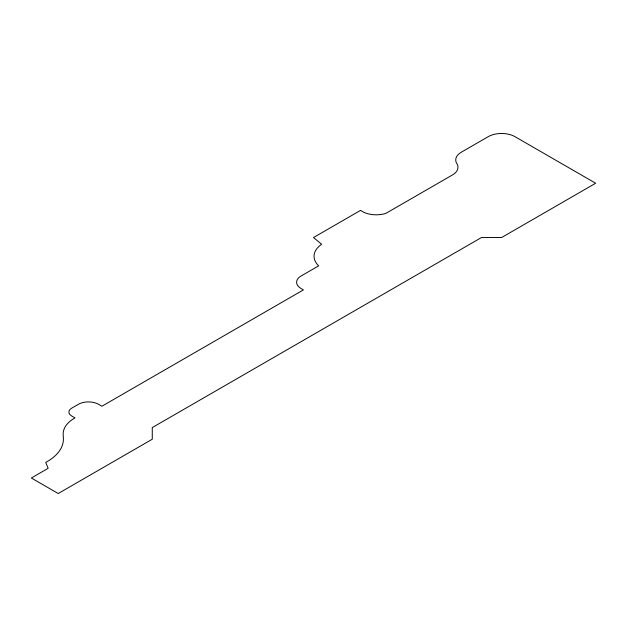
<?xml version="1.0" encoding="UTF-8"?>
<svg xmlns="http://www.w3.org/2000/svg" width="627" height="627" viewBox="0 0 627 627"><rect width="100%" height="100%" fill="white"/><g stroke="black" fill="none" stroke-linecap="round" stroke-linejoin="round"><path stroke-width="0.94" d="M360.525 210.39L313.5 237.539L321.675 244.279A31.977 18.465 0 0 0 318.696 265.84L300.302 276.46A15.503 8.95 0 0 0 301.179 288.6L303.421 289.893L101.887 406.249L98.525 404.313A14.249 8.229 0 0 0 78.375 404.313L71.658 408.193A9.499 5.486 0 0 0 71.658 415.952L75.013 417.888A38.576 22.274 0 0 0 63.178 434.723L63.374 437.983A55.004 31.758 0 0 1 45.724 462.389L48.146 468.306L31.35 478.001L58.225 493.52L152.275 439.221L152.275 427.583L481.45 237.539L501.6 237.539L595.65 183.241L515.033 136.694A18.998 10.973 0 0 0 488.167 136.694L461.292 152.212A18.998 10.973 0 0 0 456.378 162.808A19.123 11.043 0 0 1 453.29 174.463L385.871 213.384A19.923 11.505 0 0 1 363.887 212.326L360.525 210.39"/></g></svg>
